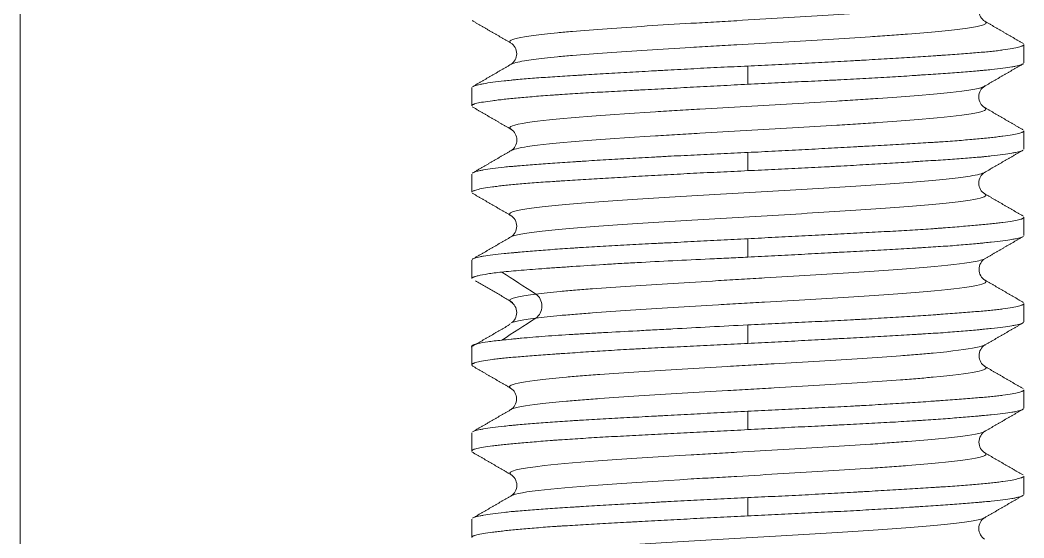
# Model space of a CAD drawing. Extents: x 840 to 1630, y 0 to 579.
# Drawn here: x 1358.09 to 1372.63, y 198.58 to 206.07 of the extents above; entities that cross this region are included whole.
import ezdxf

# ---------------------------------------------------------------- set-up
doc = ezdxf.new("R2010")
doc.units = 0
doc.header["$LTSCALE"] = 10
doc.header["$MEASUREMENT"] = 0
doc.layers.add('1', color=7, linetype='CONTINUOUS')

msp = doc.modelspace()

# ---------------------------------------------------------------- linework, layer by layer
at = {"layer": '1', "color": 7, "linetype": 'Continuous', "lineweight": 18}
for p, q in [((1358.088, 186.57), (1358.088, 256.351)), ((1372.63, 205.456), (1372.63, 205.721)), ((1364.63, 205.096), (1364.63, 204.831)), ((1372.63, 204.206), (1372.63, 204.471)), ((1364.63, 203.845), (1364.63, 203.58)), ((1372.63, 202.955), (1372.63, 203.22)), ((1364.63, 202.596), (1364.63, 202.33)), ((1372.63, 201.705), (1372.63, 201.971)), ((1364.63, 201.346), (1364.63, 201.08)), ((1372.63, 200.456), (1372.63, 200.721)), ((1364.63, 200.096), (1364.63, 199.831)), ((1372.63, 199.206), (1372.63, 199.471)), ((1364.63, 198.846), (1364.63, 198.581))]:
    msp.add_line(p, q, dxfattribs=at)
at = {"layer": '1', "color": 7, "linetype": 'Continuous', "lineweight": 13}
for p, q in [((1368.63, 205.142), (1368.63, 205.41)), ((1368.63, 203.892), (1368.63, 204.16)), ((1368.63, 202.642), (1368.63, 202.91)), ((1368.63, 201.392), (1368.63, 201.66)), ((1368.63, 200.142), (1368.63, 200.41)), ((1368.63, 198.892), (1368.63, 199.16))]:
    msp.add_line(p, q, dxfattribs=at)
at = {"layer": '1', "color": 7, "linetype": 'Continuous', "lineweight": 18}
for points, knots in [([(1365.193, 205.745), (1365.188, 205.748), (1365.184, 205.752), (1365.168, 205.782), (1365.277, 205.82), (1365.569, 205.859), (1365.743, 205.879), (1365.806, 205.885), (1365.941, 205.898), (1366.303, 205.93), (1366.951, 205.976), (1367.588, 206.015), (1367.914, 206.034), (1368.024, 206.04), (1368.246, 206.053), (1368.804, 206.086), (1369.596, 206.131), (1370.312, 206.176), (1370.593, 206.196), (1370.773, 206.209), (1370.86, 206.215), (1371.274, 206.247), (1371.682, 206.286), (1371.956, 206.332), (1372.025, 206.351), (1372.053, 206.361), (1372.061, 206.365), (1372.068, 206.369)], [0, 0, 0, 0, 0.017653, 0.017653, 0.141969, 0.204127, 0.204127, 0.235206, 0.235206, 0.266285, 0.390601, 0.452759, 0.452759, 0.483839, 0.483839, 0.514918, 0.639234, 0.701392, 0.732471, 0.732471, 0.76355, 0.76355, 0.887866, 0.950025, 0.981104, 0.981104, 1, 1, 1, 1]), ([(1372.064, 206.058), (1372.038, 206.074), (1371.998, 206.115), (1371.97, 206.213), (1371.999, 206.311), (1372.038, 206.351), (1372.064, 206.367)], [0, 0, 0, 0, 0.252343, 0.499838, 0.747466, 1, 1, 1, 1]), ([(1365.198, 205.433), (1365.228, 205.45), (1365.345, 205.48), (1365.569, 205.51), (1365.743, 205.529), (1365.806, 205.536), (1365.942, 205.549), (1366.303, 205.581), (1366.951, 205.626), (1367.588, 205.665), (1367.914, 205.684), (1368.024, 205.691), (1368.246, 205.704), (1368.804, 205.736), (1369.597, 205.781), (1370.312, 205.827), (1370.593, 205.846), (1370.773, 205.859), (1370.86, 205.866), (1371.274, 205.898), (1371.682, 205.937), (1371.956, 205.982), (1372.025, 206.001), (1372.06, 206.014), (1372.071, 206.021), (1372.087, 206.038), (1372.082, 206.048), (1372.064, 206.058)], [0, 0, 0, 0, 0.080994, 0.143106, 0.143106, 0.174162, 0.174162, 0.205217, 0.329441, 0.391553, 0.391553, 0.422609, 0.422609, 0.453665, 0.577888, 0.64, 0.671056, 0.671056, 0.702112, 0.702112, 0.826335, 0.888447, 0.919503, 0.919503, 0.950559, 0.950559, 1, 1, 1, 1]), ([(1365.197, 205.742), (1365.224, 205.726), (1365.263, 205.686), (1365.292, 205.588), (1365.264, 205.49), (1365.225, 205.449), (1365.198, 205.433)], [0, 0, 0, 0, 0.252644, 0.500228, 0.747652, 1, 1, 1, 1]), ([(1372.63, 205.722), (1372.63, 205.716), (1372.624, 205.71), (1372.608, 205.701), (1372.604, 205.7), (1372.596, 205.696), (1372.583, 205.691), (1372.566, 205.686), (1372.528, 205.676), (1372.465, 205.662), (1372.377, 205.649), (1372.302, 205.639), (1372.276, 205.635), (1372.233, 205.63), (1372.219, 205.628), (1372.189, 205.625), (1372.114, 205.617), (1371.962, 205.603), (1371.807, 205.59), (1371.642, 205.578), (1371.554, 205.572), (1371.437, 205.564), (1371.414, 205.562), (1371.366, 205.559), (1371.294, 205.555), (1371.219, 205.55), (1371.068, 205.54), (1370.963, 205.534), (1370.747, 205.52), (1370.635, 205.513), (1370.462, 205.503), (1370.403, 205.5), (1370.314, 205.494), (1370.284, 205.493), (1370.223, 205.489), (1370.193, 205.488), (1370.042, 205.479), (1369.796, 205.466), (1369.543, 205.453), (1369.351, 205.443), (1369.287, 205.44), (1369.157, 205.434), (1369.091, 205.431), (1368.894, 205.421), (1368.762, 205.415), (1368.63, 205.409)], [0, 0, 0, 0, 0.061709, 0.061709, 0.077347, 0.077347, 0.092986, 0.124262, 0.124262, 0.186815, 0.249367, 0.249367, 0.280644, 0.280644, 0.296282, 0.296282, 0.31192, 0.374473, 0.437026, 0.437026, 0.499578, 0.499578, 0.515216, 0.515216, 0.530855, 0.562131, 0.562131, 0.624684, 0.624684, 0.687236, 0.687236, 0.718513, 0.718513, 0.734151, 0.734151, 0.749789, 0.749789, 0.812342, 0.874895, 0.874895, 0.906171, 0.906171, 0.937447, 0.937447, 1, 1, 1, 1]), ([(1368.63, 205.409), (1368.498, 205.403), (1368.367, 205.397), (1368.107, 205.384), (1367.978, 205.378), (1367.723, 205.364), (1367.596, 205.357), (1367.439, 205.349), (1367.408, 205.347), (1367.345, 205.344), (1367.314, 205.342), (1367.221, 205.337), (1367.159, 205.333), (1366.978, 205.323), (1366.742, 205.309), (1366.518, 205.296), (1366.355, 205.287), (1366.275, 205.282), (1366.196, 205.277), (1366.144, 205.274), (1366.119, 205.272), (1365.991, 205.265), (1365.894, 205.258), (1365.71, 205.246), (1365.622, 205.24), (1365.457, 205.228), (1365.379, 205.221), (1365.287, 205.213), (1365.269, 205.211), (1365.234, 205.208), (1365.217, 205.206), (1365.166, 205.201), (1365.133, 205.198), (1365.041, 205.188), (1364.929, 205.174), (1364.841, 205.16), (1364.784, 205.15), (1364.767, 205.147), (1364.735, 205.14), (1364.72, 205.137), (1364.682, 205.127), (1364.662, 205.121), (1364.648, 205.114), (1364.647, 205.113), (1364.646, 205.113)], [0, 0, 0, 0, 0.066238, 0.066238, 0.132477, 0.132477, 0.198715, 0.198715, 0.215274, 0.215274, 0.231834, 0.231834, 0.264953, 0.264953, 0.331191, 0.39743, 0.39743, 0.430549, 0.447108, 0.447108, 0.463668, 0.463668, 0.529906, 0.529906, 0.596145, 0.596145, 0.662383, 0.662383, 0.678943, 0.678943, 0.695502, 0.695502, 0.728621, 0.728621, 0.79486, 0.861098, 0.861098, 0.894217, 0.894217, 0.927336, 0.927336, 0.993574, 0.993574, 1, 1, 1, 1]), ([(1368.63, 205.145), (1368.762, 205.151), (1368.893, 205.158), (1369.153, 205.17), (1369.411, 205.183), (1369.664, 205.195), (1369.821, 205.203), (1369.853, 205.204), (1369.915, 205.207), (1369.947, 205.209), (1370.04, 205.214), (1370.101, 205.217), (1370.283, 205.226), (1370.401, 205.233), (1370.63, 205.246), (1370.742, 205.253), (1370.905, 205.263), (1370.986, 205.268), (1371.064, 205.273), (1371.116, 205.277), (1371.142, 205.279), (1371.269, 205.287), (1371.366, 205.294), (1371.551, 205.307), (1371.726, 205.32), (1371.882, 205.333), (1371.973, 205.341), (1371.991, 205.342), (1372.027, 205.345), (1372.044, 205.347), (1372.095, 205.352), (1372.127, 205.355), (1372.22, 205.364), (1372.275, 205.37), (1372.375, 205.382), (1372.419, 205.389), (1372.476, 205.399), (1372.494, 205.402), (1372.526, 205.409), (1372.54, 205.412), (1372.579, 205.423), (1372.598, 205.43), (1372.613, 205.437), (1372.615, 205.439), (1372.617, 205.44)], [0, 0, 0, 0, 0.065928, 0.065928, 0.131856, 0.197785, 0.197785, 0.214267, 0.214267, 0.230749, 0.230749, 0.263713, 0.263713, 0.329641, 0.329641, 0.395569, 0.395569, 0.428533, 0.445015, 0.445015, 0.461497, 0.461497, 0.527426, 0.527426, 0.593354, 0.659282, 0.659282, 0.675764, 0.675764, 0.692246, 0.692246, 0.72521, 0.72521, 0.791139, 0.791139, 0.857067, 0.857067, 0.890031, 0.890031, 0.922995, 0.922995, 0.988923, 0.988923, 1, 1, 1, 1]), ([(1364.63, 204.832), (1364.63, 204.839), (1364.637, 204.845), (1364.652, 204.853), (1364.656, 204.854), (1364.664, 204.857), (1364.677, 204.862), (1364.694, 204.867), (1364.732, 204.876), (1364.796, 204.888), (1364.883, 204.9), (1364.958, 204.91), (1364.985, 204.914), (1365.027, 204.919), (1365.042, 204.92), (1365.071, 204.924), (1365.147, 204.932), (1365.298, 204.948), (1365.453, 204.961), (1365.619, 204.975), (1365.706, 204.982), (1365.823, 204.99), (1365.847, 204.991), (1365.894, 204.995), (1365.966, 205), (1366.041, 205.004), (1366.192, 205.014), (1366.402, 205.026), (1366.625, 205.038), (1366.799, 205.048), (1366.857, 205.051), (1366.947, 205.055), (1366.977, 205.057), (1367.037, 205.06), (1367.067, 205.062), (1367.219, 205.07), (1367.342, 205.076), (1367.591, 205.09), (1367.717, 205.097), (1367.909, 205.107), (1367.974, 205.11), (1368.104, 205.117), (1368.169, 205.121), (1368.366, 205.131), (1368.498, 205.138), (1368.63, 205.145)], [0, 0, 0, 0, 0.061708, 0.061708, 0.077346, 0.077346, 0.092985, 0.124261, 0.124261, 0.186814, 0.249367, 0.249367, 0.280643, 0.280643, 0.296281, 0.296281, 0.311919, 0.374472, 0.437025, 0.437025, 0.499578, 0.499578, 0.515216, 0.515216, 0.530854, 0.562131, 0.562131, 0.624683, 0.687236, 0.687236, 0.718512, 0.718512, 0.734151, 0.734151, 0.749789, 0.749789, 0.812342, 0.812342, 0.874894, 0.874894, 0.906171, 0.906171, 0.937447, 0.937447, 1, 1, 1, 1]), ([(1365.197, 204.495), (1365.146, 204.527), (1365.227, 204.559), (1365.783, 204.643), (1366.468, 204.695), (1367.397, 204.753), (1367.502, 204.759), (1367.716, 204.772), (1368.043, 204.792), (1368.829, 204.837), (1369.504, 204.876), (1370.025, 204.908), (1370.127, 204.915), (1370.325, 204.928), (1370.615, 204.947), (1371.228, 204.992), (1371.621, 205.031), (1371.845, 205.063), (1371.884, 205.07), (1371.953, 205.083), (1372.017, 205.097), (1372.053, 205.112), (1372.066, 205.12)], [0, 0, 0, 0, 0.154582, 0.154582, 0.402906, 0.402906, 0.433946, 0.433946, 0.464987, 0.527068, 0.651229, 0.651229, 0.68227, 0.68227, 0.71331, 0.775391, 0.899553, 0.899553, 0.930594, 0.930594, 0.961634, 1, 1, 1, 1]), ([(1372.061, 204.809), (1372.034, 204.825), (1371.995, 204.865), (1371.967, 204.963), (1371.996, 205.061), (1372.035, 205.101), (1372.062, 205.117)], [0, 0, 0, 0, 0.252439, 0.49986, 0.747376, 1, 1, 1, 1]), ([(1365.196, 204.182), (1365.227, 204.202), (1365.308, 204.222), (1365.783, 204.293), (1366.468, 204.345), (1367.397, 204.403), (1367.502, 204.41), (1367.717, 204.423), (1368.043, 204.442), (1368.829, 204.487), (1369.505, 204.526), (1370.025, 204.559), (1370.127, 204.565), (1370.325, 204.578), (1370.615, 204.597), (1371.229, 204.643), (1371.621, 204.682), (1371.845, 204.714), (1371.885, 204.72), (1371.953, 204.733), (1372.039, 204.753), (1372.09, 204.78), (1372.075, 204.8), (1372.062, 204.808)], [0, 0, 0, 0, 0.095409, 0.095409, 0.343549, 0.343549, 0.374566, 0.374566, 0.405583, 0.467618, 0.591688, 0.591688, 0.622705, 0.622705, 0.653722, 0.715757, 0.839827, 0.839827, 0.870844, 0.870844, 0.901861, 0.963896, 1, 1, 1, 1]), ([(1365.2, 204.493), (1365.226, 204.477), (1365.266, 204.436), (1365.294, 204.338), (1365.265, 204.24), (1365.226, 204.2), (1365.2, 204.184)], [0, 0, 0, 0, 0.252527, 0.499979, 0.747445, 1, 1, 1, 1]), ([(1372.63, 204.47), (1372.63, 204.464), (1372.624, 204.457), (1372.608, 204.45), (1372.604, 204.448), (1372.596, 204.445), (1372.583, 204.441), (1372.566, 204.436), (1372.528, 204.427), (1372.496, 204.42), (1372.421, 204.408), (1372.377, 204.401), (1372.302, 204.391), (1372.275, 204.387), (1372.233, 204.382), (1372.219, 204.38), (1372.189, 204.377), (1372.113, 204.368), (1371.962, 204.353), (1371.807, 204.34), (1371.642, 204.326), (1371.554, 204.32), (1371.438, 204.312), (1371.414, 204.31), (1371.366, 204.307), (1371.294, 204.302), (1371.22, 204.298), (1371.068, 204.289), (1370.859, 204.276), (1370.635, 204.264), (1370.462, 204.255), (1370.403, 204.251), (1370.313, 204.246), (1370.283, 204.245), (1370.223, 204.241), (1370.193, 204.24), (1370.042, 204.231), (1369.796, 204.218), (1369.543, 204.204), (1369.351, 204.194), (1369.287, 204.19), (1369.157, 204.183), (1369.091, 204.18), (1368.894, 204.17), (1368.762, 204.163), (1368.63, 204.157)], [0, 0, 0, 0, 0.061708, 0.061708, 0.077346, 0.077346, 0.092984, 0.12426, 0.12426, 0.186813, 0.186813, 0.249366, 0.249366, 0.280642, 0.280642, 0.296281, 0.296281, 0.311919, 0.374472, 0.437025, 0.437025, 0.499577, 0.499577, 0.515216, 0.515216, 0.530854, 0.56213, 0.56213, 0.624683, 0.687236, 0.687236, 0.718512, 0.718512, 0.73415, 0.73415, 0.749789, 0.749789, 0.812342, 0.874894, 0.874894, 0.906171, 0.906171, 0.937447, 0.937447, 1, 1, 1, 1]), ([(1368.63, 203.894), (1368.762, 203.9), (1368.893, 203.906), (1369.153, 203.918), (1369.282, 203.924), (1369.538, 203.937), (1369.664, 203.944), (1369.821, 203.952), (1369.853, 203.954), (1369.915, 203.957), (1369.947, 203.959), (1370.04, 203.964), (1370.101, 203.967), (1370.283, 203.978), (1370.519, 203.992), (1370.742, 204.005), (1370.905, 204.015), (1370.986, 204.02), (1371.064, 204.025), (1371.116, 204.028), (1371.142, 204.03), (1371.269, 204.038), (1371.366, 204.044), (1371.551, 204.056), (1371.726, 204.068), (1371.882, 204.081), (1371.973, 204.089), (1371.991, 204.09), (1372.027, 204.093), (1372.044, 204.095), (1372.095, 204.1), (1372.127, 204.103), (1372.22, 204.113), (1372.331, 204.127), (1372.419, 204.14), (1372.476, 204.151), (1372.494, 204.154), (1372.526, 204.161), (1372.54, 204.164), (1372.579, 204.175), (1372.598, 204.181), (1372.612, 204.188), (1372.614, 204.189), (1372.615, 204.19)], [0, 0, 0, 0, 0.066168, 0.066168, 0.132336, 0.132336, 0.198505, 0.198505, 0.215047, 0.215047, 0.231589, 0.231589, 0.264673, 0.264673, 0.330841, 0.397009, 0.397009, 0.430093, 0.446635, 0.446635, 0.463177, 0.463177, 0.529345, 0.529345, 0.595514, 0.661682, 0.661682, 0.678224, 0.678224, 0.694766, 0.694766, 0.72785, 0.72785, 0.794018, 0.860186, 0.860186, 0.89327, 0.89327, 0.926354, 0.926354, 0.992523, 0.992523, 1, 1, 1, 1]), ([(1368.63, 204.157), (1368.498, 204.151), (1368.367, 204.144), (1368.107, 204.132), (1367.85, 204.12), (1367.596, 204.108), (1367.439, 204.1), (1367.408, 204.098), (1367.345, 204.095), (1367.314, 204.093), (1367.221, 204.088), (1367.159, 204.085), (1366.978, 204.075), (1366.742, 204.062), (1366.518, 204.048), (1366.355, 204.038), (1366.275, 204.032), (1366.196, 204.027), (1366.144, 204.024), (1366.119, 204.022), (1365.991, 204.014), (1365.894, 204.007), (1365.71, 203.994), (1365.535, 203.982), (1365.379, 203.969), (1365.287, 203.962), (1365.269, 203.96), (1365.234, 203.957), (1365.217, 203.956), (1365.166, 203.951), (1365.133, 203.948), (1365.041, 203.938), (1364.929, 203.926), (1364.841, 203.912), (1364.784, 203.902), (1364.767, 203.899), (1364.735, 203.892), (1364.72, 203.888), (1364.682, 203.878), (1364.662, 203.871), (1364.648, 203.863), (1364.646, 203.862), (1364.644, 203.861)], [0, 0, 0, 0, 0.065963, 0.065963, 0.131926, 0.197889, 0.197889, 0.21438, 0.21438, 0.230871, 0.230871, 0.263852, 0.263852, 0.329816, 0.395779, 0.395779, 0.42876, 0.445251, 0.445251, 0.461742, 0.461742, 0.527705, 0.527705, 0.593668, 0.659631, 0.659631, 0.676122, 0.676122, 0.692613, 0.692613, 0.725594, 0.725594, 0.791557, 0.85752, 0.85752, 0.890502, 0.890502, 0.923483, 0.923483, 0.989447, 0.989447, 1, 1, 1, 1]), ([(1364.63, 203.581), (1364.63, 203.587), (1364.637, 203.593), (1364.652, 203.6), (1364.656, 203.602), (1364.664, 203.605), (1364.677, 203.61), (1364.694, 203.615), (1364.732, 203.625), (1364.796, 203.638), (1364.883, 203.652), (1364.958, 203.662), (1364.985, 203.666), (1365.027, 203.671), (1365.042, 203.673), (1365.071, 203.676), (1365.147, 203.684), (1365.298, 203.699), (1365.453, 203.712), (1365.619, 203.724), (1365.706, 203.731), (1365.823, 203.738), (1365.847, 203.74), (1365.894, 203.743), (1365.967, 203.748), (1366.041, 203.752), (1366.192, 203.762), (1366.297, 203.768), (1366.514, 203.781), (1366.625, 203.787), (1366.799, 203.798), (1366.857, 203.801), (1366.977, 203.808), (1367.037, 203.811), (1367.219, 203.822), (1367.465, 203.835), (1367.717, 203.849), (1367.909, 203.859), (1367.974, 203.862), (1368.104, 203.868), (1368.169, 203.871), (1368.366, 203.881), (1368.498, 203.887), (1368.63, 203.894)], [0, 0, 0, 0, 0.061708, 0.061708, 0.077346, 0.077346, 0.092984, 0.124261, 0.124261, 0.186813, 0.249366, 0.249366, 0.280643, 0.280643, 0.296281, 0.296281, 0.311919, 0.374472, 0.437025, 0.437025, 0.499577, 0.499577, 0.515216, 0.515216, 0.530854, 0.56213, 0.56213, 0.624683, 0.624683, 0.687236, 0.687236, 0.718512, 0.718512, 0.749789, 0.749789, 0.812342, 0.874894, 0.874894, 0.906171, 0.906171, 0.937447, 0.937447, 1, 1, 1, 1]), ([(1365.198, 203.243), (1365.182, 203.253), (1365.172, 203.268), (1365.196, 203.284), (1365.226, 203.297), (1365.247, 203.304), (1365.327, 203.323), (1365.552, 203.362), (1365.955, 203.401), (1366.445, 203.44), (1366.624, 203.452), (1367.005, 203.478), (1367.614, 203.517), (1368.518, 203.569), (1369.189, 203.608), (1369.625, 203.634), (1369.838, 203.647), (1370.451, 203.685), (1371.011, 203.724), (1371.429, 203.763), (1371.609, 203.782), (1371.664, 203.789), (1371.765, 203.802), (1371.934, 203.826), (1372.031, 203.851), (1372.062, 203.869)], [0, 0, 0, 0, 0.044817, 0.075854, 0.075854, 0.106891, 0.106891, 0.168964, 0.29311, 0.29311, 0.355184, 0.355184, 0.417257, 0.541403, 0.603477, 0.603477, 0.66555, 0.66555, 0.789696, 0.85177, 0.85177, 0.882806, 0.882806, 0.913843, 1, 1, 1, 1]), ([(1372.062, 203.559), (1372.035, 203.575), (1371.996, 203.616), (1371.967, 203.714), (1371.995, 203.812), (1372.035, 203.852), (1372.061, 203.868)], [0, 0, 0, 0, 0.252638, 0.500172, 0.747588, 1, 1, 1, 1]), ([(1365.193, 202.932), (1365.198, 202.935), (1365.204, 202.938), (1365.226, 202.948), (1365.247, 202.954), (1365.327, 202.974), (1365.552, 203.012), (1365.955, 203.051), (1366.446, 203.09), (1366.624, 203.103), (1367.005, 203.129), (1367.614, 203.168), (1368.518, 203.219), (1369.189, 203.258), (1369.625, 203.284), (1369.838, 203.297), (1370.451, 203.336), (1371.011, 203.375), (1371.429, 203.413), (1371.609, 203.433), (1371.665, 203.439), (1371.765, 203.452), (1371.99, 203.485), (1372.101, 203.522), (1372.073, 203.552), (1372.066, 203.557)], [0, 0, 0, 0, 0.014788, 0.014788, 0.045856, 0.045856, 0.107991, 0.23226, 0.23226, 0.294395, 0.294395, 0.35653, 0.4808, 0.542935, 0.542935, 0.60507, 0.60507, 0.72934, 0.791475, 0.791475, 0.822543, 0.822543, 0.85361, 0.97788, 1, 1, 1, 1]), ([(1365.198, 203.244), (1365.224, 203.227), (1365.263, 203.187), (1365.292, 203.089), (1365.263, 202.991), (1365.223, 202.95), (1365.197, 202.934)], [0, 0, 0, 0, 0.252337, 0.499771, 0.747369, 1, 1, 1, 1]), ([(1372.63, 203.22), (1372.63, 203.213), (1372.624, 203.207), (1372.608, 203.198), (1372.604, 203.197), (1372.596, 203.193), (1372.583, 203.189), (1372.566, 203.184), (1372.528, 203.174), (1372.465, 203.162), (1372.377, 203.15), (1372.302, 203.141), (1372.275, 203.138), (1372.233, 203.133), (1372.219, 203.131), (1372.189, 203.128), (1372.174, 203.126), (1372.097, 203.118), (1372.029, 203.112), (1371.885, 203.098), (1371.807, 203.092), (1371.642, 203.078), (1371.554, 203.071), (1371.438, 203.062), (1371.414, 203.061), (1371.366, 203.057), (1371.294, 203.052), (1371.22, 203.047), (1371.068, 203.037), (1370.859, 203.024), (1370.635, 203.012), (1370.462, 203.003), (1370.403, 202.999), (1370.284, 202.993), (1370.223, 202.99), (1370.042, 202.981), (1369.919, 202.975), (1369.669, 202.962), (1369.543, 202.956), (1369.351, 202.946), (1369.286, 202.942), (1369.157, 202.936), (1369.091, 202.932), (1368.894, 202.922), (1368.762, 202.915), (1368.63, 202.908)], [0, 0, 0, 0, 0.061707, 0.061707, 0.077346, 0.077346, 0.092984, 0.12426, 0.12426, 0.186813, 0.249366, 0.249366, 0.280642, 0.280642, 0.29628, 0.29628, 0.311919, 0.311919, 0.374472, 0.374472, 0.437024, 0.437024, 0.499577, 0.499577, 0.515215, 0.515215, 0.530854, 0.56213, 0.56213, 0.624683, 0.687236, 0.687236, 0.718512, 0.718512, 0.749789, 0.749789, 0.812341, 0.812341, 0.874894, 0.874894, 0.906171, 0.906171, 0.937447, 0.937447, 1, 1, 1, 1]), ([(1368.63, 202.908), (1368.498, 202.901), (1368.367, 202.894), (1368.107, 202.881), (1367.85, 202.868), (1367.596, 202.855), (1367.439, 202.847), (1367.408, 202.846), (1367.345, 202.843), (1367.314, 202.841), (1367.221, 202.837), (1367.159, 202.834), (1366.978, 202.824), (1366.86, 202.818), (1366.63, 202.806), (1366.518, 202.799), (1366.355, 202.79), (1366.275, 202.785), (1366.196, 202.779), (1366.144, 202.776), (1366.118, 202.774), (1365.991, 202.766), (1365.894, 202.759), (1365.71, 202.745), (1365.535, 202.731), (1365.379, 202.718), (1365.287, 202.71), (1365.269, 202.708), (1365.234, 202.705), (1365.217, 202.704), (1365.166, 202.699), (1365.133, 202.696), (1365.041, 202.686), (1364.929, 202.674), (1364.841, 202.662), (1364.784, 202.653), (1364.767, 202.649), (1364.735, 202.643), (1364.72, 202.64), (1364.682, 202.63), (1364.662, 202.623), (1364.648, 202.616), (1364.646, 202.615), (1364.644, 202.614)], [0, 0, 0, 0, 0.065991, 0.065991, 0.131983, 0.197974, 0.197974, 0.214472, 0.214472, 0.23097, 0.23097, 0.263965, 0.263965, 0.329957, 0.329957, 0.395948, 0.395948, 0.428944, 0.445442, 0.445442, 0.46194, 0.46194, 0.527931, 0.527931, 0.593922, 0.659914, 0.659914, 0.676412, 0.676412, 0.692909, 0.692909, 0.725905, 0.725905, 0.791896, 0.857888, 0.857888, 0.890884, 0.890884, 0.923879, 0.923879, 0.989871, 0.989871, 1, 1, 1, 1]), ([(1368.63, 202.642), (1368.762, 202.648), (1368.893, 202.655), (1369.153, 202.668), (1369.411, 202.682), (1369.664, 202.696), (1369.821, 202.704), (1369.853, 202.706), (1369.915, 202.709), (1369.946, 202.711), (1370.04, 202.716), (1370.101, 202.719), (1370.283, 202.729), (1370.519, 202.742), (1370.742, 202.755), (1370.905, 202.764), (1370.986, 202.768), (1371.064, 202.773), (1371.116, 202.776), (1371.142, 202.778), (1371.269, 202.785), (1371.366, 202.792), (1371.551, 202.804), (1371.638, 202.811), (1371.804, 202.824), (1371.882, 202.831), (1371.973, 202.84), (1371.991, 202.841), (1372.027, 202.845), (1372.044, 202.847), (1372.095, 202.852), (1372.127, 202.855), (1372.22, 202.865), (1372.331, 202.879), (1372.419, 202.892), (1372.476, 202.902), (1372.494, 202.905), (1372.526, 202.911), (1372.54, 202.914), (1372.579, 202.924), (1372.598, 202.93), (1372.612, 202.936), (1372.613, 202.937), (1372.615, 202.938)], [0, 0, 0, 0, 0.066208, 0.066208, 0.132415, 0.198623, 0.198623, 0.215175, 0.215175, 0.231727, 0.231727, 0.26483, 0.26483, 0.331038, 0.397246, 0.397246, 0.430349, 0.446901, 0.446901, 0.463453, 0.463453, 0.529661, 0.529661, 0.595868, 0.595868, 0.662076, 0.662076, 0.678628, 0.678628, 0.69518, 0.69518, 0.728283, 0.728283, 0.794491, 0.860699, 0.860699, 0.893802, 0.893802, 0.926906, 0.926906, 0.993114, 0.993114, 1, 1, 1, 1]), ([(1365.066, 202.425), (1365.15, 202.434), (1365.244, 202.443), (1365.453, 202.46), (1365.567, 202.468), (1365.723, 202.48), (1365.754, 202.482), (1365.819, 202.487), (1365.852, 202.489), (1365.953, 202.496), (1366.022, 202.501), (1366.234, 202.515), (1366.383, 202.525), (1366.616, 202.539), (1366.695, 202.544), (1366.817, 202.551), (1366.858, 202.553), (1366.941, 202.558), (1366.983, 202.56), (1367.195, 202.572), (1367.367, 202.581), (1367.718, 202.598), (1367.897, 202.607), (1368.124, 202.617), (1368.169, 202.62), (1368.261, 202.624), (1368.307, 202.626), (1368.445, 202.633), (1368.538, 202.637), (1368.63, 202.642)], [0, 0, 0, 0, 0.125, 0.125, 0.25, 0.25, 0.28125, 0.28125, 0.3125, 0.3125, 0.375, 0.375, 0.5, 0.5, 0.5625, 0.5625, 0.59375, 0.59375, 0.625, 0.625, 0.75, 0.75, 0.875, 0.875, 0.90625, 0.90625, 0.9375, 0.9375, 1, 1, 1, 1]), ([(1365.557, 202.107), (1365.658, 202.12), (1365.839, 202.139), (1366.059, 202.158), (1366.213, 202.171), (1366.295, 202.178), (1366.721, 202.21), (1367.321, 202.249), (1368.091, 202.294), (1368.426, 202.314), (1368.65, 202.327), (1368.762, 202.333), (1369.321, 202.366), (1369.762, 202.391), (1370.567, 202.443), (1370.932, 202.469), (1371.522, 202.521), (1371.881, 202.562), (1372.037, 202.603), (1372.064, 202.618)], [0, 0, 0, 0, 0.075861, 0.113792, 0.113792, 0.151722, 0.151722, 0.303444, 0.379305, 0.417236, 0.417236, 0.455166, 0.455166, 0.606888, 0.606888, 0.758611, 0.758611, 0.910333, 1, 1, 1, 1]), ([(1372.064, 202.309), (1372.038, 202.325), (1371.999, 202.366), (1371.97, 202.464), (1371.999, 202.562), (1372.038, 202.602), (1372.065, 202.619)], [0, 0, 0, 0, 0.252488, 0.500119, 0.747642, 1, 1, 1, 1]), ([(1364.63, 202.33), (1364.63, 202.336), (1364.635, 202.341), (1364.65, 202.349), (1364.654, 202.351), (1364.664, 202.355), (1364.67, 202.357), (1364.69, 202.364), (1364.705, 202.368), (1364.76, 202.381), (1364.807, 202.39), (1364.921, 202.408), (1364.988, 202.416), (1365.066, 202.425)], [0, 0, 0, 0, 0.186386, 0.186386, 0.254187, 0.254187, 0.321988, 0.321988, 0.457591, 0.457591, 0.728795, 0.728795, 1, 1, 1, 1]), ([(1365.557, 201.757), (1365.658, 201.77), (1365.839, 201.79), (1366.059, 201.809), (1366.213, 201.822), (1366.295, 201.828), (1366.721, 201.861), (1367.321, 201.9), (1368.091, 201.945), (1368.426, 201.964), (1368.65, 201.977), (1368.762, 201.984), (1369.321, 202.016), (1369.762, 202.042), (1370.567, 202.094), (1370.932, 202.119), (1371.522, 202.171), (1371.974, 202.223), (1372.103, 202.275), (1372.074, 202.303), (1372.071, 202.305), (1372.067, 202.307)], [0, 0, 0, 0, 0.070552, 0.105828, 0.105828, 0.141103, 0.141103, 0.282207, 0.352759, 0.388034, 0.388034, 0.42331, 0.42331, 0.564414, 0.564414, 0.705517, 0.705517, 0.846621, 0.987724, 0.987724, 1, 1, 1, 1]), ([(1365.199, 201.993), (1365.177, 202.005), (1365.173, 202.017), (1365.198, 202.036), (1365.213, 202.042), (1365.253, 202.055), (1365.329, 202.075), (1365.455, 202.094), (1365.557, 202.107)], [0, 0, 0, 0, 0.3188, 0.3188, 0.4891, 0.4891, 0.6594, 1, 1, 1, 1]), ([(1365.557, 201.757), (1365.612, 201.792), (1365.685, 201.932), (1365.612, 202.072), (1365.557, 202.107)], [0, 0, 0, 0, 0.500101, 1, 1, 1, 1]), ([(1365.197, 201.994), (1365.223, 201.978), (1365.262, 201.938), (1365.291, 201.841), (1365.265, 201.743), (1365.228, 201.703), (1365.203, 201.688)], [0, 0, 0, 0, 0.252387, 0.499848, 0.74744, 1, 1, 1, 1]), ([(1372.63, 201.972), (1372.63, 201.965), (1372.624, 201.959), (1372.608, 201.95), (1372.604, 201.948), (1372.596, 201.945), (1372.583, 201.94), (1372.566, 201.934), (1372.528, 201.924), (1372.465, 201.911), (1372.377, 201.898), (1372.302, 201.889), (1372.276, 201.885), (1372.233, 201.881), (1372.219, 201.879), (1372.189, 201.876), (1372.113, 201.868), (1371.962, 201.854), (1371.807, 201.842), (1371.642, 201.83), (1371.554, 201.823), (1371.437, 201.815), (1371.414, 201.813), (1371.366, 201.809), (1371.294, 201.804), (1371.22, 201.799), (1371.068, 201.789), (1370.859, 201.775), (1370.635, 201.762), (1370.462, 201.752), (1370.403, 201.748), (1370.314, 201.743), (1370.284, 201.742), (1370.223, 201.739), (1370.193, 201.737), (1370.042, 201.729), (1369.796, 201.716), (1369.543, 201.704), (1369.351, 201.695), (1369.286, 201.692), (1369.157, 201.686), (1369.091, 201.683), (1368.894, 201.673), (1368.762, 201.667), (1368.63, 201.66)], [0, 0, 0, 0, 0.06171, 0.06171, 0.077348, 0.077348, 0.092986, 0.124262, 0.124262, 0.186815, 0.249368, 0.249368, 0.280644, 0.280644, 0.296282, 0.296282, 0.31192, 0.374473, 0.437026, 0.437026, 0.499579, 0.499579, 0.515217, 0.515217, 0.530855, 0.562131, 0.562131, 0.624684, 0.687237, 0.687237, 0.718513, 0.718513, 0.734151, 0.734151, 0.749789, 0.749789, 0.812342, 0.874895, 0.874895, 0.906171, 0.906171, 0.937447, 0.937447, 1, 1, 1, 1]), ([(1365.203, 201.688), (1365.211, 201.691), (1365.221, 201.695), (1365.253, 201.706), (1365.329, 201.725), (1365.455, 201.744), (1365.557, 201.757)], [0, 0, 0, 0, 0.164811, 0.164811, 0.443207, 1, 1, 1, 1]), ([(1368.63, 201.66), (1368.445, 201.651), (1368.263, 201.641), (1367.901, 201.622), (1367.723, 201.612), (1367.502, 201.6), (1367.458, 201.598), (1367.371, 201.593), (1367.327, 201.591), (1367.197, 201.584), (1367.111, 201.579), (1366.86, 201.566), (1366.698, 201.557), (1366.464, 201.544), (1366.388, 201.54), (1366.276, 201.534), (1366.239, 201.531), (1366.166, 201.527), (1366.13, 201.525), (1365.951, 201.514), (1365.818, 201.505), (1365.57, 201.487), (1365.456, 201.477), (1365.325, 201.465), (1365.299, 201.463), (1365.249, 201.458), (1365.224, 201.455), (1365.153, 201.448), (1365.108, 201.443), (1365.066, 201.439)], [0, 0, 0, 0, 0.125, 0.125, 0.25, 0.25, 0.28125, 0.28125, 0.3125, 0.3125, 0.375, 0.375, 0.5, 0.5, 0.5625, 0.5625, 0.59375, 0.59375, 0.625, 0.625, 0.75, 0.75, 0.875, 0.875, 0.90625, 0.90625, 0.9375, 0.9375, 1, 1, 1, 1]), ([(1368.63, 201.392), (1368.762, 201.398), (1368.893, 201.405), (1369.153, 201.418), (1369.411, 201.432), (1369.664, 201.446), (1369.821, 201.454), (1369.853, 201.456), (1369.915, 201.459), (1369.946, 201.461), (1370.04, 201.466), (1370.101, 201.469), (1370.283, 201.479), (1370.519, 201.492), (1370.742, 201.504), (1370.905, 201.514), (1370.986, 201.518), (1371.064, 201.523), (1371.116, 201.526), (1371.142, 201.527), (1371.269, 201.535), (1371.366, 201.541), (1371.551, 201.554), (1371.638, 201.561), (1371.804, 201.574), (1371.882, 201.581), (1371.973, 201.59), (1371.991, 201.592), (1372.027, 201.595), (1372.044, 201.597), (1372.095, 201.602), (1372.127, 201.605), (1372.22, 201.616), (1372.331, 201.629), (1372.419, 201.642), (1372.476, 201.651), (1372.494, 201.655), (1372.526, 201.661), (1372.54, 201.664), (1372.579, 201.673), (1372.598, 201.679), (1372.614, 201.687), (1372.617, 201.689), (1372.62, 201.69)], [0, 0, 0, 0, 0.065542, 0.065542, 0.131083, 0.196625, 0.196625, 0.21301, 0.21301, 0.229395, 0.229395, 0.262166, 0.262166, 0.327708, 0.393249, 0.393249, 0.42602, 0.442405, 0.442405, 0.458791, 0.458791, 0.524332, 0.524332, 0.589874, 0.589874, 0.655415, 0.655415, 0.671801, 0.671801, 0.688186, 0.688186, 0.720957, 0.720957, 0.786498, 0.85204, 0.85204, 0.884811, 0.884811, 0.917581, 0.917581, 0.983123, 0.983123, 1, 1, 1, 1]), ([(1365.066, 201.439), (1364.988, 201.431), (1364.921, 201.423), (1364.807, 201.407), (1364.76, 201.399), (1364.705, 201.386), (1364.689, 201.382), (1364.67, 201.376), (1364.664, 201.373), (1364.654, 201.369), (1364.649, 201.367), (1364.635, 201.358), (1364.63, 201.351), (1364.63, 201.345)], [0, 0, 0, 0, 0.267559, 0.267559, 0.535118, 0.535118, 0.668898, 0.668898, 0.735788, 0.735788, 0.802678, 0.802678, 1, 1, 1, 1]), ([(1364.63, 201.079), (1364.63, 201.086), (1364.637, 201.093), (1364.652, 201.101), (1364.656, 201.103), (1364.664, 201.107), (1364.677, 201.112), (1364.694, 201.117), (1364.732, 201.127), (1364.796, 201.141), (1364.883, 201.154), (1364.958, 201.163), (1364.985, 201.166), (1365.027, 201.171), (1365.042, 201.173), (1365.071, 201.176), (1365.147, 201.184), (1365.298, 201.197), (1365.453, 201.21), (1365.619, 201.222), (1365.706, 201.228), (1365.823, 201.237), (1365.847, 201.239), (1365.894, 201.242), (1365.967, 201.247), (1366.041, 201.252), (1366.192, 201.262), (1366.402, 201.276), (1366.625, 201.29), (1366.799, 201.3), (1366.857, 201.303), (1366.947, 201.308), (1366.977, 201.31), (1367.037, 201.313), (1367.067, 201.315), (1367.219, 201.323), (1367.465, 201.335), (1367.717, 201.348), (1367.909, 201.357), (1367.974, 201.36), (1368.104, 201.366), (1368.169, 201.369), (1368.366, 201.379), (1368.498, 201.385), (1368.63, 201.392)], [0, 0, 0, 0, 0.06171, 0.06171, 0.077348, 0.077348, 0.092986, 0.124262, 0.124262, 0.186815, 0.249368, 0.249368, 0.280644, 0.280644, 0.296282, 0.296282, 0.31192, 0.374473, 0.437026, 0.437026, 0.499578, 0.499578, 0.515217, 0.515217, 0.530855, 0.562131, 0.562131, 0.624684, 0.687237, 0.687237, 0.718513, 0.718513, 0.734151, 0.734151, 0.749789, 0.749789, 0.812342, 0.874895, 0.874895, 0.906171, 0.906171, 0.937447, 0.937447, 1, 1, 1, 1]), ([(1365.19, 200.746), (1365.189, 200.747), (1365.188, 200.748), (1365.17, 200.761), (1365.176, 200.774), (1365.26, 200.813), (1365.475, 200.852), (1365.858, 200.891), (1366.075, 200.91), (1366.152, 200.916), (1366.314, 200.929), (1366.738, 200.962), (1367.452, 201.007), (1368.117, 201.046), (1368.451, 201.065), (1368.563, 201.072), (1368.787, 201.085), (1369.347, 201.117), (1370.11, 201.162), (1370.765, 201.208), (1371.013, 201.227), (1371.17, 201.24), (1371.245, 201.246), (1371.595, 201.279), (1371.912, 201.318), (1372.046, 201.357), (1372.068, 201.37), (1372.069, 201.371)], [0, 0, 0, 0, 0.002735, 0.002735, 0.064901, 0.064901, 0.189233, 0.251398, 0.251398, 0.282481, 0.282481, 0.313564, 0.437896, 0.500062, 0.500062, 0.531145, 0.531145, 0.562228, 0.68656, 0.748725, 0.779808, 0.779808, 0.810891, 0.810891, 0.935223, 0.997389, 1, 1, 1, 1]), ([(1372.067, 201.058), (1372.04, 201.074), (1372, 201.115), (1371.97, 201.213), (1371.999, 201.312), (1372.039, 201.353), (1372.066, 201.369)], [0, 0, 0, 0, 0.252462, 0.500101, 0.747649, 1, 1, 1, 1]), ([(1365.202, 200.436), (1365.203, 200.437), (1365.204, 200.437), (1365.26, 200.463), (1365.475, 200.502), (1365.858, 200.541), (1366.075, 200.56), (1366.152, 200.567), (1366.314, 200.58), (1366.738, 200.612), (1367.452, 200.657), (1368.117, 200.696), (1368.452, 200.716), (1368.564, 200.722), (1368.788, 200.735), (1369.347, 200.767), (1370.111, 200.813), (1370.765, 200.858), (1371.013, 200.877), (1371.171, 200.89), (1371.245, 200.897), (1371.596, 200.929), (1371.912, 200.968), (1372.066, 201.013), (1372.083, 201.033), (1372.083, 201.046), (1372.077, 201.052), (1372.064, 201.059), (1372.062, 201.06), (1372.061, 201.061)], [0, 0, 0, 0, 0.001616, 0.001616, 0.125916, 0.188067, 0.188067, 0.219142, 0.219142, 0.250217, 0.374518, 0.436668, 0.436668, 0.467744, 0.467744, 0.498819, 0.62312, 0.68527, 0.716345, 0.716345, 0.74742, 0.74742, 0.871721, 0.933871, 0.964947, 0.964947, 0.996022, 0.996022, 1, 1, 1, 1]), ([(1365.193, 200.744), (1365.22, 200.728), (1365.261, 200.687), (1365.29, 200.588), (1365.262, 200.49), (1365.222, 200.449), (1365.195, 200.433)], [0, 0, 0, 0, 0.252458, 0.500096, 0.747647, 1, 1, 1, 1]), ([(1372.63, 200.722), (1372.63, 200.716), (1372.624, 200.709), (1372.608, 200.7), (1372.604, 200.698), (1372.596, 200.695), (1372.583, 200.69), (1372.566, 200.685), (1372.528, 200.674), (1372.465, 200.661), (1372.377, 200.648), (1372.302, 200.638), (1372.276, 200.635), (1372.233, 200.63), (1372.219, 200.629), (1372.189, 200.626), (1372.113, 200.618), (1371.962, 200.604), (1371.807, 200.592), (1371.642, 200.579), (1371.554, 200.573), (1371.437, 200.565), (1371.414, 200.563), (1371.366, 200.56), (1371.294, 200.555), (1371.22, 200.549), (1371.068, 200.539), (1370.859, 200.525), (1370.635, 200.512), (1370.462, 200.502), (1370.403, 200.498), (1370.314, 200.493), (1370.284, 200.492), (1370.223, 200.488), (1370.193, 200.487), (1370.042, 200.479), (1369.796, 200.466), (1369.543, 200.454), (1369.351, 200.445), (1369.287, 200.442), (1369.157, 200.435), (1369.091, 200.432), (1368.894, 200.423), (1368.762, 200.417), (1368.63, 200.41)], [0, 0, 0, 0, 0.061707, 0.061707, 0.077346, 0.077346, 0.092984, 0.12426, 0.12426, 0.186813, 0.249366, 0.249366, 0.280642, 0.280642, 0.296281, 0.296281, 0.311919, 0.374472, 0.437024, 0.437024, 0.499577, 0.499577, 0.515216, 0.515216, 0.530854, 0.56213, 0.56213, 0.624683, 0.687236, 0.687236, 0.718512, 0.718512, 0.73415, 0.73415, 0.749789, 0.749789, 0.812341, 0.874894, 0.874894, 0.906171, 0.906171, 0.937447, 0.937447, 1, 1, 1, 1]), ([(1368.63, 200.41), (1368.498, 200.403), (1368.367, 200.397), (1368.107, 200.383), (1367.85, 200.369), (1367.596, 200.356), (1367.439, 200.347), (1367.408, 200.345), (1367.345, 200.342), (1367.314, 200.34), (1367.221, 200.335), (1367.159, 200.332), (1366.978, 200.322), (1366.742, 200.31), (1366.518, 200.297), (1366.355, 200.288), (1366.275, 200.283), (1366.196, 200.279), (1366.144, 200.276), (1366.118, 200.274), (1365.991, 200.266), (1365.894, 200.26), (1365.709, 200.247), (1365.622, 200.241), (1365.457, 200.227), (1365.379, 200.22), (1365.287, 200.212), (1365.269, 200.21), (1365.234, 200.206), (1365.217, 200.205), (1365.166, 200.2), (1365.133, 200.196), (1365.041, 200.186), (1364.929, 200.173), (1364.841, 200.16), (1364.784, 200.15), (1364.767, 200.147), (1364.735, 200.141), (1364.72, 200.138), (1364.683, 200.129), (1364.664, 200.123), (1364.652, 200.117)], [0, 0, 0, 0, 0.066894, 0.066894, 0.133788, 0.200682, 0.200682, 0.217406, 0.217406, 0.234129, 0.234129, 0.267576, 0.267576, 0.33447, 0.401365, 0.401365, 0.434812, 0.451535, 0.451535, 0.468259, 0.468259, 0.535153, 0.535153, 0.602047, 0.602047, 0.668941, 0.668941, 0.685664, 0.685664, 0.702388, 0.702388, 0.735835, 0.735835, 0.802729, 0.869623, 0.869623, 0.90307, 0.90307, 0.936517, 0.936517, 1, 1, 1, 1]), ([(1368.63, 200.143), (1368.762, 200.15), (1368.893, 200.157), (1369.153, 200.171), (1369.411, 200.184), (1369.664, 200.196), (1369.821, 200.204), (1369.853, 200.206), (1369.915, 200.209), (1369.946, 200.211), (1370.04, 200.215), (1370.101, 200.218), (1370.283, 200.228), (1370.519, 200.24), (1370.742, 200.252), (1370.905, 200.262), (1370.959, 200.265), (1371.038, 200.27), (1371.064, 200.272), (1371.116, 200.275), (1371.142, 200.277), (1371.269, 200.286), (1371.366, 200.292), (1371.551, 200.306), (1371.726, 200.32), (1371.882, 200.333), (1371.973, 200.341), (1371.991, 200.343), (1372.026, 200.346), (1372.044, 200.348), (1372.095, 200.353), (1372.127, 200.356), (1372.22, 200.366), (1372.331, 200.378), (1372.419, 200.39), (1372.476, 200.399), (1372.494, 200.402), (1372.526, 200.409), (1372.54, 200.412), (1372.579, 200.421), (1372.598, 200.428), (1372.615, 200.437), (1372.618, 200.439), (1372.62, 200.44)], [0, 0, 0, 0, 0.065415, 0.065415, 0.13083, 0.196245, 0.196245, 0.212599, 0.212599, 0.228953, 0.228953, 0.26166, 0.26166, 0.327075, 0.39249, 0.39249, 0.425198, 0.425198, 0.441551, 0.441551, 0.457905, 0.457905, 0.52332, 0.52332, 0.588735, 0.65415, 0.65415, 0.670504, 0.670504, 0.686858, 0.686858, 0.719565, 0.719565, 0.78498, 0.850395, 0.850395, 0.883103, 0.883103, 0.91581, 0.91581, 0.981225, 0.981225, 1, 1, 1, 1]), ([(1364.63, 199.832), (1364.63, 199.838), (1364.637, 199.845), (1364.652, 199.853), (1364.656, 199.855), (1364.664, 199.858), (1364.677, 199.863), (1364.694, 199.868), (1364.732, 199.877), (1364.796, 199.89), (1364.883, 199.902), (1364.958, 199.911), (1364.985, 199.914), (1365.027, 199.919), (1365.042, 199.92), (1365.071, 199.924), (1365.086, 199.925), (1365.164, 199.933), (1365.231, 199.94), (1365.376, 199.953), (1365.453, 199.96), (1365.619, 199.973), (1365.706, 199.98), (1365.823, 199.989), (1365.847, 199.991), (1365.894, 199.994), (1365.966, 199.999), (1366.041, 200.004), (1366.192, 200.014), (1366.402, 200.027), (1366.625, 200.04), (1366.799, 200.049), (1366.857, 200.052), (1366.977, 200.059), (1367.037, 200.062), (1367.219, 200.071), (1367.342, 200.077), (1367.591, 200.089), (1367.717, 200.096), (1367.91, 200.106), (1367.974, 200.109), (1368.104, 200.116), (1368.169, 200.119), (1368.366, 200.129), (1368.498, 200.136), (1368.63, 200.143)], [0, 0, 0, 0, 0.061707, 0.061707, 0.077345, 0.077345, 0.092984, 0.12426, 0.12426, 0.186813, 0.249366, 0.249366, 0.280642, 0.280642, 0.29628, 0.29628, 0.311919, 0.311919, 0.374471, 0.374471, 0.437024, 0.437024, 0.499577, 0.499577, 0.515215, 0.515215, 0.530854, 0.56213, 0.56213, 0.624683, 0.687236, 0.687236, 0.718512, 0.718512, 0.749789, 0.749789, 0.812341, 0.812341, 0.874894, 0.874894, 0.906171, 0.906171, 0.937447, 0.937447, 1, 1, 1, 1]), ([(1365.192, 199.497), (1365.135, 199.539), (1365.307, 199.58), (1366.154, 199.674), (1366.938, 199.726), (1367.917, 199.784), (1368.027, 199.791), (1368.249, 199.804), (1368.584, 199.823), (1369.373, 199.868), (1370.021, 199.907), (1370.502, 199.939), (1370.595, 199.946), (1370.775, 199.959), (1371.034, 199.978), (1371.563, 200.024), (1371.862, 200.062), (1372.003, 200.095), (1372.026, 200.101), (1372.055, 200.112), (1372.065, 200.117), (1372.071, 200.122)], [0, 0, 0, 0, 0.201242, 0.201242, 0.449535, 0.449535, 0.480571, 0.480571, 0.511608, 0.573681, 0.697828, 0.697828, 0.728864, 0.728864, 0.759901, 0.821974, 0.946121, 0.946121, 0.977157, 0.977157, 1, 1, 1, 1]), ([(1372.063, 199.808), (1372.037, 199.824), (1371.997, 199.865), (1371.969, 199.963), (1371.999, 200.062), (1372.039, 200.102), (1372.066, 200.119)], [0, 0, 0, 0, 0.252308, 0.499753, 0.747372, 1, 1, 1, 1]), ([(1365.202, 199.185), (1365.257, 199.214), (1365.421, 199.244), (1366.154, 199.325), (1366.938, 199.376), (1367.917, 199.435), (1368.027, 199.441), (1368.249, 199.454), (1368.584, 199.473), (1369.373, 199.519), (1370.021, 199.558), (1370.502, 199.59), (1370.595, 199.596), (1370.775, 199.609), (1371.035, 199.629), (1371.563, 199.674), (1371.862, 199.713), (1372.003, 199.745), (1372.026, 199.752), (1372.06, 199.765), (1372.09, 199.782), (1372.08, 199.8), (1372.058, 199.811)], [0, 0, 0, 0, 0.140553, 0.140553, 0.388661, 0.388661, 0.419675, 0.419675, 0.450688, 0.512715, 0.636769, 0.636769, 0.667783, 0.667783, 0.698797, 0.760824, 0.884878, 0.884878, 0.915891, 0.915891, 0.946905, 1, 1, 1, 1]), ([(1365.197, 199.493), (1365.224, 199.477), (1365.264, 199.436), (1365.293, 199.338), (1365.265, 199.24), (1365.226, 199.2), (1365.199, 199.183)], [0, 0, 0, 0, 0.252653, 0.500206, 0.74762, 1, 1, 1, 1]), ([(1372.63, 199.471), (1372.63, 199.465), (1372.624, 199.459), (1372.608, 199.451), (1372.604, 199.45), (1372.596, 199.447), (1372.592, 199.445), (1372.577, 199.44), (1372.566, 199.437), (1372.528, 199.427), (1372.465, 199.413), (1372.377, 199.399), (1372.302, 199.389), (1372.276, 199.386), (1372.233, 199.38), (1372.219, 199.379), (1372.189, 199.375), (1372.114, 199.367), (1371.962, 199.352), (1371.807, 199.34), (1371.642, 199.327), (1371.554, 199.321), (1371.437, 199.313), (1371.414, 199.312), (1371.366, 199.309), (1371.294, 199.304), (1371.22, 199.3), (1371.068, 199.29), (1370.963, 199.284), (1370.747, 199.271), (1370.635, 199.264), (1370.462, 199.254), (1370.403, 199.25), (1370.314, 199.245), (1370.284, 199.243), (1370.223, 199.24), (1370.193, 199.238), (1370.042, 199.23), (1369.796, 199.216), (1369.543, 199.203), (1369.351, 199.193), (1369.287, 199.19), (1369.157, 199.183), (1369.091, 199.18), (1368.894, 199.171), (1368.762, 199.165), (1368.63, 199.158)], [0, 0, 0, 0, 0.061709, 0.061709, 0.077347, 0.077347, 0.092985, 0.092985, 0.124261, 0.124261, 0.186814, 0.249367, 0.249367, 0.280643, 0.280643, 0.296281, 0.296281, 0.31192, 0.374472, 0.437025, 0.437025, 0.499578, 0.499578, 0.515216, 0.515216, 0.530854, 0.562131, 0.562131, 0.624683, 0.624683, 0.687236, 0.687236, 0.718513, 0.718513, 0.734151, 0.734151, 0.749789, 0.749789, 0.812342, 0.874894, 0.874894, 0.906171, 0.906171, 0.937447, 0.937447, 1, 1, 1, 1]), ([(1368.63, 199.158), (1368.498, 199.152), (1368.367, 199.146), (1368.107, 199.134), (1367.978, 199.127), (1367.723, 199.115), (1367.596, 199.108), (1367.439, 199.099), (1367.408, 199.098), (1367.345, 199.094), (1367.314, 199.092), (1367.221, 199.087), (1367.159, 199.084), (1366.978, 199.073), (1366.742, 199.06), (1366.518, 199.046), (1366.355, 199.037), (1366.275, 199.032), (1366.196, 199.027), (1366.144, 199.024), (1366.119, 199.022), (1365.991, 199.014), (1365.894, 199.008), (1365.71, 198.996), (1365.535, 198.983), (1365.379, 198.971), (1365.287, 198.963), (1365.269, 198.962), (1365.234, 198.958), (1365.217, 198.957), (1365.166, 198.952), (1365.133, 198.948), (1365.041, 198.938), (1364.929, 198.924), (1364.841, 198.911), (1364.784, 198.901), (1364.767, 198.897), (1364.735, 198.89), (1364.72, 198.887), (1364.682, 198.877), (1364.662, 198.87), (1364.649, 198.864), (1364.649, 198.864), (1364.649, 198.864)], [0, 0, 0, 0, 0.066547, 0.066547, 0.133094, 0.133094, 0.199641, 0.199641, 0.216277, 0.216277, 0.232914, 0.232914, 0.266187, 0.266187, 0.332734, 0.399281, 0.399281, 0.432554, 0.449191, 0.449191, 0.465828, 0.465828, 0.532375, 0.532375, 0.598922, 0.665468, 0.665468, 0.682105, 0.682105, 0.698742, 0.698742, 0.732015, 0.732015, 0.798562, 0.865109, 0.865109, 0.898382, 0.898382, 0.931656, 0.931656, 0.998203, 0.998203, 1, 1, 1, 1]), ([(1368.63, 198.895), (1368.762, 198.901), (1368.893, 198.907), (1369.153, 198.92), (1369.411, 198.932), (1369.664, 198.944), (1369.821, 198.952), (1369.853, 198.954), (1369.915, 198.957), (1369.947, 198.958), (1370.04, 198.963), (1370.101, 198.966), (1370.283, 198.976), (1370.519, 198.99), (1370.742, 199.003), (1370.905, 199.014), (1370.986, 199.019), (1371.064, 199.024), (1371.116, 199.027), (1371.142, 199.029), (1371.269, 199.038), (1371.366, 199.044), (1371.551, 199.057), (1371.726, 199.07), (1371.882, 199.082), (1371.973, 199.09), (1371.991, 199.092), (1372.027, 199.095), (1372.044, 199.096), (1372.095, 199.101), (1372.127, 199.104), (1372.22, 199.113), (1372.275, 199.119), (1372.375, 199.132), (1372.419, 199.139), (1372.476, 199.149), (1372.494, 199.152), (1372.526, 199.159), (1372.54, 199.163), (1372.579, 199.173), (1372.598, 199.18), (1372.614, 199.188), (1372.616, 199.19), (1372.618, 199.191)], [0, 0, 0, 0, 0.065729, 0.065729, 0.131458, 0.197187, 0.197187, 0.213619, 0.213619, 0.230051, 0.230051, 0.262916, 0.262916, 0.328644, 0.394373, 0.394373, 0.427238, 0.44367, 0.44367, 0.460102, 0.460102, 0.525831, 0.525831, 0.59156, 0.657289, 0.657289, 0.673721, 0.673721, 0.690153, 0.690153, 0.723018, 0.723018, 0.788747, 0.788747, 0.854475, 0.854475, 0.88734, 0.88734, 0.920204, 0.920204, 0.985933, 0.985933, 1, 1, 1, 1]), ([(1364.63, 198.582), (1364.63, 198.588), (1364.637, 198.594), (1364.652, 198.602), (1364.656, 198.604), (1364.664, 198.607), (1364.677, 198.611), (1364.694, 198.616), (1364.732, 198.625), (1364.764, 198.631), (1364.84, 198.644), (1364.883, 198.65), (1364.958, 198.661), (1364.985, 198.664), (1365.027, 198.669), (1365.042, 198.671), (1365.071, 198.674), (1365.147, 198.683), (1365.298, 198.698), (1365.453, 198.712), (1365.619, 198.725), (1365.706, 198.732), (1365.823, 198.74), (1365.847, 198.741), (1365.894, 198.745), (1365.966, 198.749), (1366.041, 198.754), (1366.192, 198.763), (1366.402, 198.775), (1366.625, 198.788), (1366.799, 198.797), (1366.857, 198.8), (1366.947, 198.805), (1366.977, 198.807), (1367.037, 198.81), (1367.067, 198.812), (1367.219, 198.82), (1367.465, 198.834), (1367.717, 198.847), (1367.909, 198.858), (1367.974, 198.861), (1368.104, 198.868), (1368.169, 198.871), (1368.366, 198.881), (1368.498, 198.888), (1368.63, 198.895)], [0, 0, 0, 0, 0.061708, 0.061708, 0.077346, 0.077346, 0.092984, 0.124261, 0.124261, 0.186814, 0.186814, 0.249366, 0.249366, 0.280643, 0.280643, 0.296281, 0.296281, 0.311919, 0.374472, 0.437025, 0.437025, 0.499578, 0.499578, 0.515216, 0.515216, 0.530854, 0.56213, 0.56213, 0.624683, 0.687236, 0.687236, 0.718512, 0.718512, 0.734151, 0.734151, 0.749789, 0.749789, 0.812342, 0.874894, 0.874894, 0.906171, 0.906171, 0.937447, 0.937447, 1, 1, 1, 1]), ([(1365.196, 198.245), (1365.166, 198.264), (1365.188, 198.29), (1365.296, 198.316), (1365.36, 198.328), (1365.398, 198.335), (1365.528, 198.354), (1365.851, 198.393), (1366.335, 198.432), (1366.892, 198.471), (1367.09, 198.484), (1367.503, 198.51), (1368.15, 198.548), (1369.067, 198.6), (1369.716, 198.639), (1370.131, 198.665), (1370.33, 198.678), (1370.892, 198.717), (1371.383, 198.755), (1371.713, 198.794), (1371.846, 198.814), (1371.885, 198.82), (1371.953, 198.833), (1372.017, 198.848), (1372.054, 198.862), (1372.066, 198.87)], [0, 0, 0, 0, 0.091981, 0.123013, 0.123013, 0.154046, 0.154046, 0.216112, 0.340243, 0.340243, 0.402308, 0.402308, 0.464374, 0.588505, 0.650571, 0.650571, 0.712636, 0.712636, 0.836767, 0.898833, 0.898833, 0.929866, 0.929866, 0.960898, 1, 1, 1, 1]), ([(1372.06, 198.559), (1372.034, 198.575), (1371.995, 198.615), (1371.966, 198.713), (1371.995, 198.811), (1372.035, 198.852), (1372.062, 198.868)], [0, 0, 0, 0, 0.2525, 0.49994, 0.74742, 1, 1, 1, 1])]:
    msp.add_open_spline(points, degree=3, knots=knots, dxfattribs=at)
for points, degree in [([(1364.636, 206.068), (1364.916, 205.905), (1365.197, 205.743)], 2), ([(1372.622, 205.734), (1372.341, 205.897), (1372.06, 206.06)], 2), ([(1365.202, 205.435), (1364.921, 205.272), (1364.641, 205.109)], 2), ([(1372.062, 205.118), (1372.343, 205.281), (1372.623, 205.444)], 2), ([(1364.639, 204.818), (1364.92, 204.655), (1365.2, 204.492)], 2), ([(1372.62, 204.484), (1372.339, 204.647), (1372.059, 204.81)], 2), ([(1365.2, 204.184), (1364.919, 204.021), (1364.639, 203.858)], 2), ([(1372.058, 203.867), (1372.339, 204.03), (1372.62, 204.192)], 2), ([(1364.64, 203.567), (1364.921, 203.404), (1365.202, 203.241)], 2), ([(1372.624, 203.233), (1372.343, 203.396), (1372.062, 203.559)], 2), ([(1365.197, 202.934), (1364.916, 202.771), (1364.635, 202.608)], 2), ([(1372.061, 202.616), (1372.341, 202.779), (1372.622, 202.942)], 2), ([(1364.684, 202.3), (1364.955, 202.143), (1365.225, 201.985)], 2), ([(1372.625, 201.984), (1372.344, 202.147), (1372.064, 202.31)], 2), ([(1365.183, 201.665), (1364.903, 201.503), (1364.623, 201.34)], 2), ([(1365.179, 201.663), (1365.179, 201.669), (1365.182, 201.674), (1365.189, 201.68)], 3), ([(1372.066, 201.369), (1372.347, 201.532), (1372.628, 201.695)], 2), ([(1364.631, 201.071), (1364.912, 200.908), (1365.193, 200.745)], 2), ([(1372.619, 200.737), (1372.337, 200.9), (1372.056, 201.063)], 2), ([(1365.206, 200.438), (1364.925, 200.275), (1364.643, 200.112)], 2), ([(1372.067, 200.12), (1372.348, 200.283), (1372.629, 200.446)], 2), ([(1364.634, 199.82), (1364.915, 199.657), (1365.195, 199.494)], 2), ([(1372.617, 199.487), (1372.335, 199.65), (1372.054, 199.813)], 2), ([(1365.205, 199.187), (1364.925, 199.024), (1364.643, 198.861)], 2), ([(1372.062, 198.868), (1372.343, 199.031), (1372.624, 199.194)], 2)]:
    msp.add_open_spline(points, degree=degree, dxfattribs=at)
at = {"layer": '1', "color": 7, "linetype": 'Continuous', "lineweight": 13}
for points in [[(1365.557, 202.107), (1365.394, 202.213), (1365.23, 202.319), (1365.067, 202.425)], [(1365.067, 201.44), (1365.23, 201.545), (1365.394, 201.651), (1365.557, 201.757)]]:
    msp.add_open_spline(points, degree=3, dxfattribs=at)

doc.saveas('drawing.dxf')
